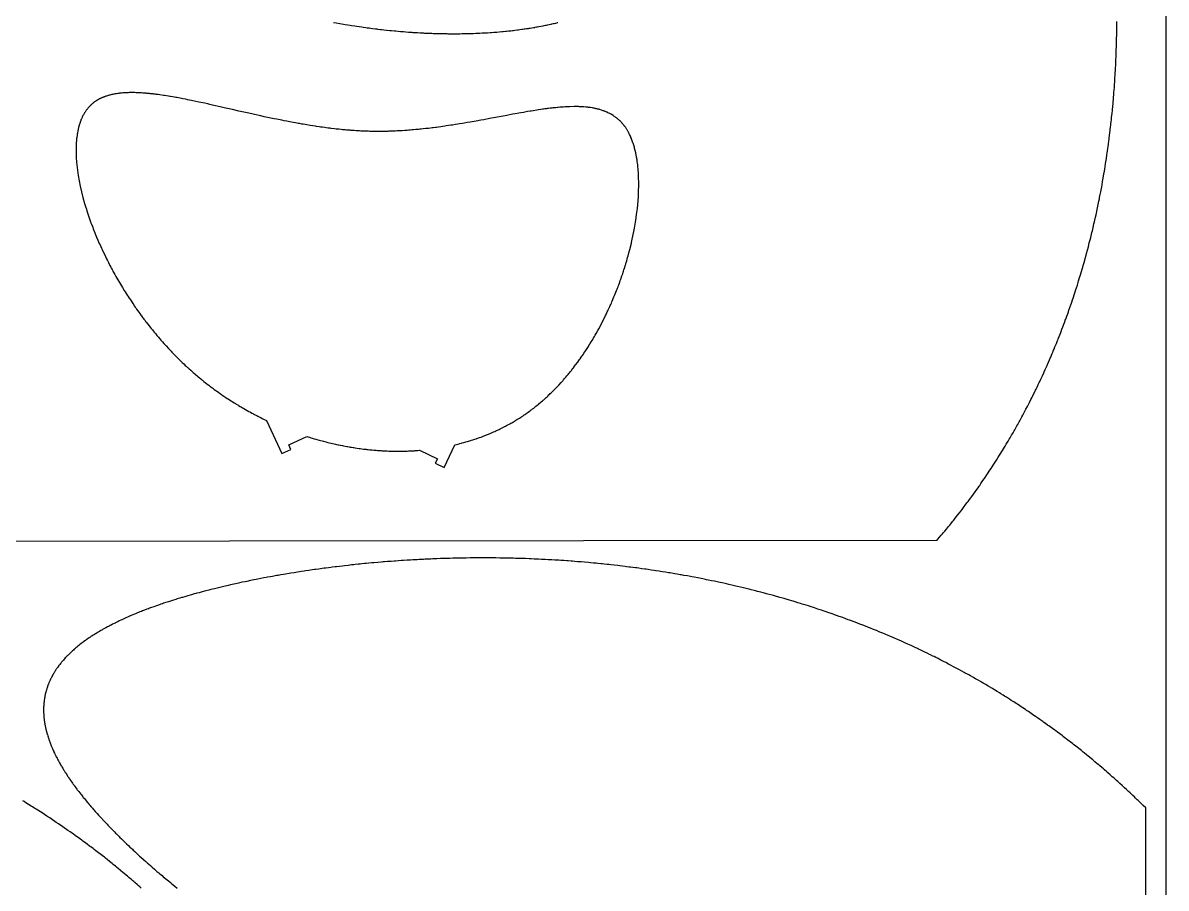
# Model space of a CAD drawing. Header units: metres. Extents: x 260 to 385, y -3 to 248.
# Drawn here: x 316.3 to 385.2, y 122.5 to 174.7 of the extents above; entities that cross this region are included whole.
import ezdxf

# ---------------------------------------------------------------- set-up
doc = ezdxf.new("R2010")
doc.units = ezdxf.units.M
doc.header["$MEASUREMENT"] = 0

msp = doc.modelspace()

# ---------------------------------------------------------------- linework, layer by layer
at = {"flags": 128}
for points in [[(385.210552, -2.443354), (385.210552, 247.556646), (260.210552, 247.556646), (260.210552, -2.443354), (385.210552, -2.443354)], [(348.52482, 174.703625), (348.473941, 174.690904), (348.372043, 174.66592), (348.295499, 174.647576), (348.244412, 174.635533), (348.142102, 174.611886), (348.090881, 174.60028), (347.988306, 174.577498), (347.885557, 174.55528), (347.816963, 174.540778), (347.771192, 174.531245), (347.679551, 174.512502), (347.619072, 174.50038), (347.497946, 174.476681), (347.376598, 174.453701), (347.295578, 174.438774), (347.241511, 174.428995), (347.133251, 174.409847), (347.111308, 174.406036), (347.057668, 174.396816), (346.950384, 174.378786), (346.843094, 174.361295), (346.771564, 174.349929), (346.723876, 174.342481), (346.628497, 174.327892), (346.550456, 174.316256), (346.498427, 174.308647), (346.394366, 174.293782), (346.342333, 174.286523), (346.238264, 174.272352), (346.134191, 174.258633), (346.064806, 174.249736), (345.926029, 174.232528), (345.847964, 174.223188), (345.795919, 174.217095), (345.691825, 174.205227), (345.639777, 174.199451), (345.535677, 174.188211), (345.431572, 174.177382), (345.362167, 174.170389), (345.223351, 174.156937), (345.145263, 174.149679), (344.989081, 174.135824), (344.83289, 174.122834), (344.728757, 174.114649), (344.659333, 174.109399), (344.52048, 174.099395), (344.442372, 174.094053), (344.286149, 174.08398), (344.129918, 174.074712), (344.02576, 174.068975), (343.956318, 174.065344), (343.817431, 174.058545), (343.739304, 174.054989), (343.583044, 174.048451), (343.426776, 174.04267), (343.322593, 174.039233), (343.253135, 174.037125), (343.114216, 174.033347), (343.036071, 174.031475), (342.879775, 174.028277), (342.723472, 174.025799), (342.619265, 174.024543), (342.549792, 174.023881), (342.410842, 174.022974), (342.33268, 174.022706), (342.176351, 174.022693), (342.020014, 174.023369), (341.915785, 174.0242), (341.846297, 174.024923), (341.707318, 174.026769), (341.629139, 174.028041), (341.472777, 174.031089), (341.316408, 174.034803), (341.212158, 174.037647), (341.142656, 174.039706), (341.003648, 174.044212), (340.925454, 174.046974), (340.76906, 174.052986), (340.612659, 174.059646), (340.508388, 174.064444), (340.438873, 174.067802), (340.299837, 174.074896), (340.221627, 174.079109), (340.065203, 174.08801), (339.908771, 174.097546), (339.80448, 174.104255), (339.734951, 174.108883), (339.595889, 174.118511), (339.517664, 174.124145), (339.361209, 174.135881), (339.204748, 174.148241), (339.100436, 174.156827), (339.030894, 174.162704), (338.891805, 174.174826), (338.754885, 174.187236), (338.663602, 174.195772), (338.481029, 174.213474), (338.38974, 174.22264), (338.207153, 174.2416), (338.024557, 174.261395), (337.902821, 174.275057), (337.821661, 174.28437), (337.659336, 174.30349), (337.615312, 174.308789), (337.522399, 174.320131), (337.336683, 174.343436), (337.15111, 174.367546), (337.027472, 174.384051), (336.945081, 174.395243), (336.780375, 174.418063), (336.702393, 174.429072), (336.546494, 174.451465), (336.390682, 174.474345), (336.286854, 174.489861), (336.286854, 174.489861), (336.079307, 174.521505), (336.001513, 174.533576), (335.845984, 174.558042), (335.69053, 174.582931), (335.586935, 174.599751), (335.379838, 174.63392), (335.147, 174.673171), (334.991855, 174.699796)], [(371.39283, 143.489121), (371.444558, 143.549226), (371.547614, 143.669675), (371.65014, 143.790445), (371.718197, 143.871136), (371.763437, 143.925008), (371.853605, 144.032942), (371.954546, 144.154669), (372.021547, 144.235996), (372.066085, 144.290293), (372.154849, 144.399073), (372.22115, 144.480823), (372.265222, 144.535401), (372.353055, 144.644743), (372.396817, 144.699508), (372.484032, 144.809223), (372.570835, 144.919187), (372.628475, 144.992634), (372.74321, 145.139858), (372.839451, 145.26442), (372.903324, 145.347634), (372.945779, 145.403187), (373.030382, 145.514478), (373.093568, 145.598108), (373.135564, 145.653937), (373.219253, 145.76578), (373.260945, 145.821794), (373.344025, 145.934004), (373.4267, 146.046458), (373.481593, 146.121563), (373.59084, 146.272097), (373.68246, 146.399447), (373.743257, 146.484517), (373.783662, 146.541307), (373.864173, 146.655067), (373.924293, 146.740546), (373.964247, 146.797608), (374.043857, 146.911912), (374.083511, 146.969154), (374.162521, 147.08382), (374.241133, 147.198726), (374.293319, 147.275464), (374.397161, 147.429259), (374.484228, 147.559356), (374.541994, 147.646255), (374.580381, 147.704262), (374.656858, 147.820456), (374.713956, 147.907758), (374.751898, 147.966034), (374.827486, 148.082764), (374.865132, 148.141219), (374.940128, 148.258306), (375.014731, 148.37563), (375.064248, 148.453979), (375.162758, 148.610991), (375.245333, 148.743797), (375.300108, 148.832501), (375.336502, 148.89171), (375.408997, 149.010307), (375.463112, 149.099408), (375.499067, 149.158883), (375.570684, 149.278009), (375.606346, 149.337661), (375.677378, 149.457139), (375.748022, 149.576853), (375.794901, 149.656792), (375.888143, 149.816983), (375.940288, 149.907273), (375.974931, 149.96754), (376.043925, 150.088248), (376.078277, 150.14869), (376.146691, 150.269748), (376.214718, 150.39104), (376.259855, 150.47203), (376.349615, 150.634322), (376.383098, 150.695288), (376.449775, 150.817394), (376.516067, 150.939733), (376.560047, 151.021421), (376.647496, 151.185107), (376.712635, 151.308141), (376.755847, 151.390293), (376.841761, 151.554905), (376.884462, 151.637365), (376.969354, 151.802593), (377.053566, 151.968232), (377.10933, 152.078885), (377.146339, 152.152755), (377.219953, 152.300738), (377.289334, 152.441504), (377.335321, 152.53551), (377.365859, 152.598253), (377.42665, 152.72391), (377.471994, 152.818304), (377.502105, 152.881304), (377.56204, 153.007478), (377.591866, 153.070651), (377.651231, 153.197168), (377.710217, 153.323914), (377.74933, 153.408538), (377.827051, 153.578093), (377.859637, 153.649745), (377.92445, 153.793267), (377.988784, 153.937078), (378.031407, 154.033113), (378.059704, 154.097207), (378.116014, 154.225567), (378.178911, 154.370246), (378.220577, 154.466858), (378.248236, 154.531338), (378.303271, 154.660468), (378.344299, 154.757465), (378.371533, 154.822202), (378.425719, 154.951845), (378.45267, 155.016752), (378.50629, 155.146738), (378.559532, 155.276951), (378.594818, 155.363886), (378.664888, 155.538061), (378.673157, 155.558753), (378.702169, 155.631582), (378.759796, 155.777335), (378.816897, 155.923212), (378.854673, 156.020533), (378.879728, 156.085444), (378.929528, 156.21534), (378.985061, 156.361591), (379.021794, 156.459159), (379.046155, 156.524235), (379.094571, 156.654461), (379.130615, 156.752193), (379.154517, 156.817379), (379.202017, 156.947822), (379.225615, 157.013079), (379.272507, 157.143666), (379.318997, 157.274349), (379.349767, 157.361524), (379.410772, 157.536001), (379.462226, 157.684899), (379.496242, 157.784233), (379.518793, 157.850485), (379.56359, 157.983062), (379.596923, 158.082558), (379.619018, 158.148919), (379.662908, 158.281712), (379.684701, 158.348144), (379.727988, 158.48108), (379.770875, 158.614111), (379.799244, 158.702851), (379.855451, 158.880458), (379.902327, 159.030443), (379.9333, 159.1305), (379.953824, 159.197234), (379.994578, 159.330772), (380.024884, 159.430987), (380.044966, 159.497826), (380.084835, 159.631574), (380.104623, 159.698483), (380.143905, 159.832371), (380.182797, 159.966351), (380.208509, 160.055723), (380.259416, 160.234589), (380.301833, 160.385634), (380.329839, 160.486396), (380.385202, 160.688073), (380.412559, 160.788989), (380.466627, 160.990975), (380.519835, 161.193164), (380.55483, 161.32807), (380.577949, 161.418058), (380.623683, 161.598153), (380.661747, 161.750233), (380.686857, 161.851683), (380.736443, 162.054733), (380.760919, 162.156334), (380.809239, 162.359685), (380.856717, 162.563236), (380.887903, 162.699047), (380.908487, 162.789637), (380.949161, 162.970935), (380.982966, 163.124027), (381.005244, 163.22615), (381.049176, 163.430544), (381.070831, 163.532814), (381.113522, 163.737503), (381.155387, 163.942388), (381.182841, 164.079086), (381.200941, 164.170267), (381.236654, 164.352743), (381.266285, 164.506827), (381.285783, 164.60961), (381.324169, 164.815322), (381.343057, 164.91825), (381.380223, 165.124252), (381.416579, 165.330446), (381.440367, 165.468015), (381.456026, 165.559776), (381.486867, 165.74341), (381.512395, 165.898469), (381.512395, 165.898469), (381.529162, 166.001901), (381.562095, 166.208908), (381.578261, 166.312484), (381.609994, 166.519776), (381.640928, 166.727259), (381.661108, 166.865685), (381.674365, 166.958017), (381.700408, 167.142791), (381.712101, 167.227288), (381.735096, 167.396376), (381.757569, 167.565588), (381.77226, 167.678464), (381.781926, 167.753746), (381.800948, 167.904383), (381.821856, 168.073967), (381.835506, 168.187091), (381.844478, 168.262537), (381.862114, 168.413504), (381.875072, 168.526792), (381.883582, 168.602348), (381.900297, 168.753533), (381.908501, 168.829162), (381.924602, 168.980493), (381.940295, 169.13192), (381.950531, 169.232925), (381.97046, 169.435065), (381.972599, 169.457214), (381.992815, 169.671307), (382.005832, 169.814013), (382.014305, 169.90914), (382.030764, 170.099372), (382.042681, 170.242025), (382.050423, 170.337117), (382.065423, 170.527278), (382.072681, 170.622346), (382.086714, 170.812461), (382.100107, 171.002544), (382.108681, 171.12925), (382.114239, 171.213712), (382.124979, 171.38262), (382.134528, 171.539856), (382.140653, 171.644669), (382.152328, 171.854268), (382.157878, 171.959053), (382.168404, 172.168597), (382.178168, 172.378103), (382.184256, 172.517754), (382.188127, 172.610846), (382.19542, 172.797008), (382.201111, 172.95406), (382.204669, 173.05875), (382.211222, 173.268103), (382.214217, 173.372766), (382.219646, 173.582065), (382.224329, 173.791328), (382.227037, 173.930817), (382.228658, 174.023801), (382.231462, 174.209747), (382.233373, 174.366618), (382.234416, 174.471187), (382.235948, 174.680299), (382.236437, 174.784842)], [(330.950566, 150.71009), (331.882132, 148.712341), (332.425917, 148.965912), (332.299131, 149.237804), (333.3867, 149.744946), (333.435882, 149.729255), (333.534323, 149.698282), (333.632868, 149.667853), (333.69862, 149.64787), (333.830253, 149.608632), (333.929086, 149.579842), (333.995024, 149.560953), (334.127014, 149.523908), (334.39142, 149.452754), (334.523819, 149.418651), (334.656337, 149.385532), (334.722638, 149.369342), (334.855319, 149.337705), (334.921696, 149.322258), (335.021306, 149.299553), (335.120964, 149.277406), (335.170811, 149.266542), (335.270536, 149.245236), (335.320413, 149.234793), (335.395248, 149.219392), (335.528335, 149.192793), (335.594899, 149.17987), (335.694769, 149.160956), (335.794663, 149.142606), (335.844618, 149.133644), (335.944542, 149.116144), (335.99451, 149.107608), (336.069468, 149.095069), (336.169422, 149.078848), (336.219402, 149.070951), (336.294374, 149.059374), (336.406835, 149.04261), (336.540119, 149.02368), (336.606758, 149.014597), (336.706709, 149.001451), (336.806647, 148.98888), (336.856611, 148.98281), (336.956524, 148.971104), (337.006473, 148.965467), (337.081386, 148.957283), (337.181247, 148.946877), (337.231166, 148.941891), (337.306031, 148.934685), (337.418292, 148.924488), (337.51804, 148.916043), (337.567898, 148.912038), (337.642665, 148.906305), (337.754767, 148.898322), (337.866805, 148.891079), (337.922799, 148.887736), (338.055452, 148.880554), (338.121739, 148.877354), (338.221116, 148.873046), (338.320425, 148.869327), (338.370054, 148.867689), (338.469256, 148.864857), (338.518829, 148.863663), (338.593152, 148.862149), (338.692178, 148.86065), (338.74166, 148.860124), (338.815842, 148.859612), (338.927021, 148.859474), (339.025748, 148.859984), (339.075076, 148.860463), (339.149021, 148.861463), (339.259832, 148.863593), (339.37051, 148.866482), (339.425798, 148.868212), (339.524, 148.871757), (339.573058, 148.873756), (339.64659, 148.877036), (339.756763, 148.882593), (339.866779, 148.888915), (339.921727, 148.892364), (340.031499, 148.899836), (340.086322, 148.903861), (340.168476, 148.910258), (341.256046, 148.403116), (341.12926, 148.131224), (341.673045, 147.877653), (342.308702, 149.240823), (342.508063, 149.288821), (342.607355, 149.313908), (342.706381, 149.339721), (342.755793, 149.352901), (342.854413, 149.379807), (342.903619, 149.393533), (342.977298, 149.414465), (343.075289, 149.443014), (343.124178, 149.457563), (343.197375, 149.47973), (343.270407, 149.50231), (343.306861, 149.513755), (343.403867, 149.544781), (343.452258, 149.560569), (343.5247, 149.584598), (343.59697, 149.609041), (343.63304, 149.621419), (343.705047, 149.646486), (343.740985, 149.659175), (343.794807, 149.678405), (343.890241, 149.71317), (343.937836, 149.730831), (344.009076, 149.75767), (344.080131, 149.784928), (344.115588, 149.798714), (344.186362, 149.8266), (344.221677, 149.840701), (344.27456, 149.862048), (344.344903, 149.890879), (344.380002, 149.905453), (344.432558, 149.92751), (344.511185, 149.96104), (344.604046, 150.001472), (344.650343, 150.021969), (344.719619, 150.053067), (344.788691, 150.084589), (344.82315, 150.100509), (344.891911, 150.132667), (344.926214, 150.148905), (344.977569, 150.173461), (345.045857, 150.206575), (345.079922, 150.223292), (345.130918, 150.248566), (345.207184, 150.286928), (345.274745, 150.321481), (345.308443, 150.338918), (345.358887, 150.365273), (345.434319, 150.405258), (345.509466, 150.445786), (345.546933, 150.466253), (345.635455, 150.515311), (345.679563, 150.540127), (345.745533, 150.57771), (345.811269, 150.615723), (345.84405, 150.634892), (345.909434, 150.673553), (345.942036, 150.693045), (345.990829, 150.722487), (346.055675, 150.762121), (346.088008, 150.7821), (346.136393, 150.812273), (346.208713, 150.857989), (346.272736, 150.899088), (346.304655, 150.9198), (346.352416, 150.951073), (346.423793, 150.998441), (346.49485, 151.046362), (346.530258, 151.070529), (346.593005, 151.113835), (346.624282, 151.135652), (346.671077, 151.168583), (346.740994, 151.218441), (346.81058, 151.268855), (346.845247, 151.29427), (346.91433, 151.345518), (346.948745, 151.371351), (347.000208, 151.410361), (347.068196, 151.462607), (347.113333, 151.497741), (347.143341, 151.521299), (347.203155, 151.568735), (347.24784, 151.604591), (347.277545, 151.628627), (347.336756, 151.677013), (347.36626, 151.701363), (347.425066, 151.750373), (347.483604, 151.799795), (347.522479, 151.832969), (347.599869, 151.899859), (347.64319, 151.937797), (347.671986, 151.963215), (347.729375, 152.014346), (347.757968, 152.040059), (347.814951, 152.091778), (347.871663, 152.143885), (347.90932, 152.178837), (347.984271, 152.249248), (348.012253, 152.275826), (348.068013, 152.329262), (348.123501, 152.38307), (348.160341, 152.419147), (348.233657, 152.491787), (348.288325, 152.54669), (348.324619, 152.58349), (348.396841, 152.657564), (348.432769, 152.694835), (348.50426, 152.769841), (348.575262, 152.845458), (348.715798, 152.998491), (348.754971, 153.041957), (348.781, 153.071036), (348.83285, 153.129439), (348.858672, 153.158761), (348.858672, 153.158761), (348.910107, 153.217644), (348.961266, 153.276844), (348.995218, 153.316484), (349.062752, 153.396178), (349.08795, 153.426204), (349.138137, 153.486483), (349.188047, 153.547063), (349.221165, 153.587615), (349.28703, 153.66911), (349.336103, 153.73057), (349.368663, 153.771703), (349.433411, 153.854346), (349.465599, 153.895854), (349.529601, 153.979239), (349.593104, 154.063108), (349.718612, 154.232266), (349.788331, 154.328228), (349.834458, 154.39252), (349.865053, 154.43552), (349.925866, 154.521848), (349.971146, 154.586877), (350.001175, 154.630363), (350.060856, 154.717649), (350.090507, 154.761447), (350.149432, 154.849349), (350.207851, 154.937649), (350.323172, 155.115416), (350.365894, 155.182468), (350.394217, 155.227285), (350.450483, 155.317191), (350.478424, 155.362278), (350.533927, 155.452714), (350.588919, 155.543494), (350.697373, 155.726049), (350.724167, 155.771889), (350.777371, 155.863804), (350.830062, 155.956025), (350.933904, 156.14135), (350.985054, 156.234437), (351.085807, 156.421421), (351.184494, 156.609426), (351.37565, 156.988237), (351.401864, 157.041783), (351.453798, 157.149065), (351.505072, 157.256588), (351.538888, 157.328399), (351.561268, 157.376329), (351.605637, 157.472315), (351.654925, 157.580494), (351.687415, 157.652722), (351.708911, 157.70092), (351.751508, 157.797423), (351.783112, 157.86989), (351.804016, 157.918241), (351.845429, 158.015037), (351.865938, 158.063478), (351.90656, 158.160445), (351.946653, 158.257515), (352.025252, 158.451933), (352.068531, 158.561435), (352.097011, 158.634487), (352.115831, 158.683207), (352.153072, 158.780692), (352.180654, 158.853839), (352.198875, 158.902617), (352.234917, 159.000204), (352.252737, 159.049009), (352.287977, 159.14664), (352.322683, 159.244289), (352.390485, 159.439613), (352.415357, 159.512857), (352.43177, 159.561682), (352.464194, 159.65932), (352.480203, 159.708131), (352.511818, 159.805728), (352.542894, 159.903289), (352.603423, 160.098265), (352.618217, 160.146973), (352.647399, 160.244338), (352.676038, 160.341627), (352.731685, 160.535949), (352.758693, 160.632965), (352.811071, 160.826662), (352.861263, 161.019861), (352.955067, 161.404491), (352.966174, 161.452384), (352.987974, 161.548035), (353.009224, 161.643498), (353.050065, 161.833828), (353.069656, 161.928678), (353.107175, 162.117707), (353.142472, 162.305787), (353.206379, 162.678826), (353.220959, 162.771388), (353.248438, 162.955614), (353.273671, 163.13859), (353.31738, 163.500521), (353.377618, 164.206431), (353.394063, 164.549341), (353.401336, 164.884843), (353.40152, 165.049649), (353.394955, 165.373035), (353.388196, 165.531482), (353.379112, 165.687677), (353.373697, 165.764908), (353.361116, 165.917598), (353.353949, 165.993039), (353.346197, 166.067867), (353.342102, 166.105049), (353.324253, 166.252199), (353.314448, 166.324815), (353.304055, 166.39678), (353.298637, 166.432515), (353.287361, 166.503488), (353.281501, 166.538723), (353.272435, 166.591258), (353.218467, 166.864879), (353.187926, 166.997429), (353.155007, 167.127049), (353.137654, 167.19074), (353.101158, 167.315841), (353.082014, 167.377235), (353.06227, 167.437846), (353.052174, 167.467856), (353.01029, 167.585897), (352.988447, 167.643704), (352.966003, 167.700691), (352.954555, 167.728874), (352.931207, 167.784615), (352.919307, 167.812171), (352.901174, 167.853108), (352.851157, 167.959924), (352.825242, 168.012034), (352.79872, 168.063267), (352.785232, 168.088553), (352.7578, 168.138456), (352.743856, 168.163072), (352.722656, 168.199573), (352.693856, 168.247446), (352.679228, 168.271039), (352.657, 168.305997), (352.634429, 168.340435), (352.623014, 168.357457), (352.597019, 168.395276), (352.579447, 168.420121), (352.567626, 168.436522), (352.543729, 168.468933), (352.525583, 168.492903), (352.513379, 168.508723), (352.488719, 168.539977), (352.476262, 168.555413), (352.451096, 168.585904), (352.425594, 168.61589), (352.408406, 168.635601), (352.373586, 168.674358), (352.35374, 168.695771), (352.340406, 168.709892), (352.313488, 168.737765), (352.299906, 168.751517), (352.272493, 168.778657), (352.244753, 168.805312), (352.226077, 168.822814), (352.18829, 168.857179), (352.173971, 168.869848), (352.145088, 168.894829), (352.115883, 168.919339), (352.096233, 168.935419), (352.056504, 168.966957), (352.026333, 168.990071), (352.006042, 169.005224), (351.965035, 169.034923), (351.94432, 169.049469), (351.902468, 169.077961), (351.860055, 169.105657), (351.77356, 169.158692), (351.748834, 169.173048), (351.732253, 169.182483), (351.69886, 169.201029), (351.682047, 169.210141), (351.648192, 169.228046), (351.614029, 169.245526), (351.591084, 169.256945), (351.544788, 169.279225), (351.527288, 169.28739), (351.49206, 169.303409), (351.45653, 169.319017), (351.432676, 169.329195), (351.384569, 169.349012), (351.34814, 169.363406), (351.323689, 169.37278), (351.27439, 169.391), (351.249544, 169.399848), (351.199458, 169.417023), (351.148851, 169.43351), (351.046083, 169.46445), (351.026584, 169.469952), (350.987371, 169.480678), (350.947871, 169.491034), (350.947871, 169.491034), (350.921378, 169.497733), (350.868011, 169.510645), (350.827655, 169.519908), (350.800593, 169.525883), (350.746094, 169.53736), (350.718657, 169.542863), (350.663409, 169.553403), (350.607666, 169.563327), (350.494702, 169.581355), (350.451836, 169.5875), (350.423107, 169.591412), (350.365285, 169.598797), (350.336194, 169.602273), (350.27765, 169.608793), (350.218627, 169.614746), (350.099157, 169.624975), (350.068994, 169.627189), (350.008317, 169.631209), (349.947173, 169.634693), (349.823494, 169.640083), (349.760965, 169.642002), (349.634537, 169.644324), (349.506303, 169.644672), (349.244497, 169.639674), (349.169598, 169.636949), (349.119361, 169.634821), (349.085735, 169.633265), (349.018159, 169.629828), (348.967197, 169.62697), (348.864555, 169.620545), (348.760963, 169.613196), (348.691378, 169.607795), (348.644757, 169.603975), (348.550964, 169.59582), (348.497885, 169.590935), (348.391037, 169.580538), (348.283278, 169.569324), (348.210937, 169.561407), (348.162488, 169.555936), (348.065062, 169.544542), (347.954622, 169.531022), (347.880508, 169.521606), (347.830883, 169.515154), (347.731121, 169.501841), (347.655854, 169.491507), (347.605464, 169.484454), (347.504183, 169.469968), (347.351016, 169.447318), (347.248082, 169.431629), (347.040271, 169.398911), (346.922252, 169.379763), (346.843129, 169.366715), (346.683826, 169.339974), (346.603652, 169.326295), (346.442273, 169.298355), (346.279533, 169.269687), (346.170295, 169.250198), (345.950058, 169.210393), (345.783363, 169.17988), (345.446161, 169.117408), (345.2186, 169.07487), (344.757074, 168.988264), (344.405516, 168.922501), (344.049499, 168.85655), (343.86987, 168.823645), (343.598458, 168.774538), (343.355268, 168.731274), (343.233006, 168.709823), (343.048797, 168.67792), (342.863626, 168.646396), (342.770686, 168.630793), (342.584111, 168.599943), (342.49048, 168.58471), (342.349613, 168.56212), (342.161018, 168.532521), (342.066394, 168.517961), (341.924059, 168.496441), (341.781252, 168.475326), (341.709674, 168.464927), (341.454253, 168.428867), (341.326013, 168.411401), (341.197428, 168.394334), (341.133009, 168.385955), (341.003918, 168.369517), (340.939249, 168.361462), (340.842093, 168.349591), (340.712269, 168.334168), (340.647238, 168.326634), (340.549546, 168.315563), (340.402683, 168.299486), (340.271817, 168.285745), (340.206273, 168.279074), (340.10782, 168.269324), (339.959837, 168.255286), (339.811498, 168.241977), (339.737198, 168.235603), (339.604898, 168.224744), (339.538648, 168.219547), (339.439151, 168.212046), (339.289634, 168.201473), (339.1398, 168.191735), (339.064766, 168.187188), (338.964604, 168.181464), (338.914473, 168.178749), (338.839214, 168.174864), (338.72619, 168.169463), (338.592029, 168.163736), (338.524866, 168.161152), (338.42402, 168.157632), (338.323055, 168.154544), (338.272528, 168.153165), (338.171389, 168.150739), (338.120778, 168.149695), (338.044808, 168.148342), (337.943419, 168.14694), (337.892685, 168.146413), (337.816533, 168.145844), (337.702197, 168.145492), (337.600458, 168.145692), (337.549552, 168.145975), (337.473146, 168.146632), (337.358438, 168.148145), (337.243613, 168.1503), (337.186158, 168.151621), (337.099924, 168.15391), (337.042401, 168.155639), (336.927277, 168.15958), (336.869678, 168.161789), (336.754409, 168.166678), (336.639051, 168.172187), (336.562099, 168.1762), (336.510777, 168.179024), (336.408089, 168.185027), (336.350302, 168.18861), (336.234677, 168.196212), (336.118988, 168.20439), (336.04183, 168.210158), (335.990378, 168.214141), (335.887444, 168.222435), (335.771601, 168.232282), (335.694349, 168.239146), (335.642839, 168.243852), (335.539799, 168.253576), (335.462505, 168.261137), (335.307885, 168.276937), (335.153236, 168.293621), (335.050127, 168.305224), (334.843903, 168.329548), (334.785906, 168.336652), (334.669918, 168.351199), (334.553945, 168.36619), (334.476642, 168.376425), (334.32207, 168.39746), (334.206178, 168.413721), (334.128939, 168.424787), (333.974518, 168.447444), (333.89734, 168.459031), (333.743058, 168.482704), (333.588887, 168.507025), (333.486174, 168.523587), (333.28093, 168.557518), (333.165597, 168.577059), (333.088758, 168.590262), (332.935209, 168.617077), (332.858503, 168.630683), (332.705233, 168.658277), (332.552167, 168.686362), (332.450242, 168.705347), (332.2467, 168.743911), (332.170482, 168.758569), (332.018236, 168.788187), (331.866256, 168.818192), (331.765091, 168.838397), (331.563148, 168.879264), (331.412048, 168.910286), (331.311492, 168.931131), (331.110823, 168.973184), (331.010719, 168.994377), (330.810992, 169.037065), (330.611934, 169.080106), (330.215953, 169.167031), (330.068237, 169.199846), (329.774153, 169.265701), (329.481961, 169.3317), (329.288271, 169.375687), (328.90369, 169.463385), (328.397105, 169.579092), (328.146641, 169.636125), (327.774697, 169.720284), (327.529349, 169.77527), (327.407488, 169.802378), (327.225742, 169.842513), (326.985414, 169.894957), (326.866129, 169.920683), (326.688328, 169.958607), (326.511907, 169.995684), (326.424224, 170.013887), (326.192162, 170.061273), (326.192162, 170.061273), (326.077108, 170.084305), (325.905776, 170.117981), (325.735972, 170.15056), (325.651653, 170.166422), (325.539841, 170.18711), (325.484201, 170.197253), (325.401077, 170.21221), (325.277154, 170.234051), (325.167779, 170.25285), (325.11337, 170.262028), (325.032107, 170.27551), (324.911011, 170.295082), (324.790884, 170.313851), (324.731189, 170.322927), (324.520956, 170.35348), (324.417038, 170.367723), (324.313932, 170.381254), (324.262686, 170.387748), (324.160815, 170.400182), (324.110193, 170.406117), (324.034653, 170.414664), (323.934677, 170.425383), (323.88501, 170.430447), (323.810914, 170.437669), (323.737308, 170.444436), (323.700689, 170.447647), (323.603647, 170.455637), (323.555459, 170.459316), (323.483598, 170.464435), (323.412244, 170.469068), (323.376758, 170.471199), (323.306174, 170.475089), (323.271075, 170.476846), (323.218672, 170.479243), (323.126237, 170.482791), (323.080372, 170.484218), (323.012017, 170.48592), (322.944197, 170.487088), (322.910489, 170.487471), (322.84348, 170.487827), (322.81018, 170.487799), (322.760486, 170.487498), (322.694711, 170.486606), (322.662031, 170.485949), (322.613272, 170.484695), (322.540724, 170.482209), (322.371624, 170.473352), (322.288604, 170.467331), (322.206616, 170.460225), (322.166013, 170.456261), (322.085592, 170.447498), (322.045778, 170.442696), (321.986554, 170.434961), (321.908525, 170.423643), (321.869915, 170.41755), (321.812507, 170.407861), (321.755713, 170.397507), (321.727548, 170.392078), (321.653198, 170.376774), (321.61644, 170.368667), (321.561825, 170.35593), (321.507843, 170.342498), (321.481091, 170.335518), (321.428064, 170.321028), (321.401791, 170.313517), (321.362685, 170.301912), (321.294062, 170.280278), (321.260185, 170.268974), (321.226599, 170.257343), (321.209916, 170.251404), (321.17677, 170.239279), (321.160307, 170.233092), (321.135751, 170.223655), (321.103269, 170.21078), (321.087139, 170.204216), (321.063084, 170.194212), (321.027316, 170.178847), (320.995842, 170.164827), (320.980217, 170.157688), (320.956922, 170.146818), (320.922299, 170.130147), (320.88806, 170.113035), (320.871086, 170.104313), (320.811519, 170.072397), (320.782197, 170.055905), (320.753185, 170.039056), (320.738796, 170.030496), (320.710251, 170.013105), (320.696096, 170.004274), (320.67501, 169.990856), (320.647171, 169.972645), (320.633369, 169.963402), (320.612815, 169.949364), (320.582319, 169.927917), (320.555549, 169.908456), (320.542284, 169.898585), (320.522537, 169.883603), (320.493255, 169.860732), (320.464381, 169.837379), (320.450097, 169.825522), (320.424958, 169.804144), (320.41251, 169.79331), (320.393992, 169.776878), (320.36656, 169.751822), (320.339544, 169.726272), (320.326192, 169.71331), (320.299803, 169.687014), (320.286766, 169.673679), (320.267408, 169.65344), (320.248288, 169.632917), (320.235672, 169.619079), (320.210758, 169.591026), (320.198459, 169.576813), (320.174175, 169.548015), (320.150312, 169.518723), (320.134636, 169.498923), (320.103842, 169.458672), (320.092485, 169.443355), (320.070086, 169.41236), (320.048103, 169.380884), (320.03368, 169.359635), (320.005386, 169.316504), (319.98465, 169.283606), (319.971056, 169.261414), (319.94442, 169.216408), (319.931377, 169.193596), (319.90584, 169.147359), (319.881035, 169.100311), (319.833613, 169.003808), (319.825045, 168.98536), (319.808216, 168.948131), (319.791794, 168.910463), (319.781073, 168.885107), (319.760172, 168.833816), (319.744969, 168.794844), (319.73506, 168.768625), (319.715779, 168.715618), (319.706408, 168.688833), (319.688203, 168.634702), (319.670714, 168.57983), (319.637874, 168.467892), (319.626293, 168.42517), (319.618793, 168.396465), (319.604326, 168.338523), (319.597357, 168.309287), (319.583949, 168.250291), (319.571245, 168.190602), (319.547945, 168.069171), (319.542558, 168.038391), (319.532307, 167.976329), (319.522754, 167.913606), (319.505733, 167.7862), (319.498261, 167.721532), (319.48539, 167.590301), (319.475269, 167.45659), (319.463227, 167.181949), (319.46218, 167.129411), (319.461694, 167.094206), (319.461228, 167.02337), (319.461248, 166.987741), (319.461793, 166.916065), (319.46301, 166.843836), (319.467455, 166.697751), (319.468983, 166.660896), (319.47254, 166.586791), (319.476761, 166.512165), (319.487193, 166.361381), (319.493399, 166.285236), (319.507786, 166.131476), (319.524794, 165.975803), (319.566622, 165.658938), (319.591417, 165.497859), (319.648702, 165.170687), (319.716165, 164.837204), (319.881212, 164.153093), (319.978592, 163.803361), (320.030951, 163.626771), (320.085739, 163.449108), (320.114041, 163.35989), (320.233254, 163.000616), (320.296444, 162.819634), (320.362005, 162.637829), (320.395671, 162.546635), (320.464765, 162.363702), (320.500191, 162.271975), (320.5362, 162.180086), (320.554422, 162.134082), (320.705414, 161.764744), (320.784364, 161.579297), (320.865599, 161.393405), (320.907069, 161.30031), (320.991707, 161.113856), (321.034873, 161.020511), (321.078599, 160.927097), (321.100673, 160.880366), (321.190363, 160.693306), (321.236043, 160.599705), (321.282278, 160.506066), (321.282278, 160.506066), (321.305603, 160.459235), (321.352666, 160.365553), (321.376404, 160.318704), (321.412269, 160.248423), (321.509416, 160.060983), (321.558808, 159.967264), (321.608744, 159.873554), (321.633915, 159.826704), (321.684664, 159.733022), (321.71024, 159.68619), (321.748858, 159.615958), (321.800819, 159.522346), (321.827, 159.475555), (321.866523, 159.405392), (321.92637, 159.300202), (322.144603, 158.92687), (322.256881, 158.7407), (322.37125, 158.554936), (322.429214, 158.462223), (322.546695, 158.277172), (322.606209, 158.184848), (322.666236, 158.092666), (322.696441, 158.046632), (322.818537, 157.862886), (322.880347, 157.771262), (322.942663, 157.679812), (322.97401, 157.634155), (323.037082, 157.542981), (323.068807, 157.497465), (323.116628, 157.429284), (323.245524, 157.248028), (323.310719, 157.15772), (323.376408, 157.067633), (323.409438, 157.022675), (323.475867, 156.932935), (323.509265, 156.888154), (323.559593, 156.821097), (323.627125, 156.731905), (323.661074, 156.687405), (323.712226, 156.620775), (323.789465, 156.521111), (323.928289, 156.344785), (323.998422, 156.257048), (324.069035, 156.169604), (324.10452, 156.125993), (324.175848, 156.039001), (324.211691, 155.995621), (324.265676, 155.930699), (324.338071, 155.844415), (324.374445, 155.801395), (324.429226, 155.737019), (324.511893, 155.64081), (324.585872, 155.555655), (324.623037, 155.513208), (324.679001, 155.449703), (324.763437, 155.354826), (324.848457, 155.260412), (324.891186, 155.213381), (325.044287, 155.047141), (325.121522, 154.964605), (325.199213, 154.882469), (325.238228, 154.841552), (325.316597, 154.760028), (325.35595, 154.719421), (325.415192, 154.658709), (325.494573, 154.578131), (325.534431, 154.538004), (325.594427, 154.478018), (325.684891, 154.388505), (325.765775, 154.309415), (325.806382, 154.270041), (325.8675, 154.211194), (325.95964, 154.123416), (326.052334, 154.036236), (326.098888, 153.992874), (326.181991, 153.916164), (326.223706, 153.877993), (326.28648, 153.820968), (326.381096, 153.73596), (326.476256, 153.651595), (326.524039, 153.609656), (326.62001, 153.526274), (326.668198, 153.484833), (326.740732, 153.422986), (326.788354, 153.382727), (326.883981, 153.3027), (326.980116, 153.22333), (327.044485, 153.170784), (327.08752, 153.135915), (327.173883, 153.066571), (327.271503, 152.989184), (327.336852, 152.937961), (327.380536, 152.903977), (327.468187, 152.836403), (327.53417, 152.786068), (327.578274, 152.752677), (327.666757, 152.68629), (327.711135, 152.653296), (327.800162, 152.587704), (327.889545, 152.522643), (327.94933, 152.479565), (327.989274, 152.450978), (328.069366, 152.39412), (328.171124, 152.322765), (328.239201, 152.275571), (328.284692, 152.244276), (328.375923, 152.182089), (328.444564, 152.135803), (328.490427, 152.105113), (328.582396, 152.044139), (328.628502, 152.013854), (328.720952, 151.953692), (328.813716, 151.894071), (328.875733, 151.854626), (328.917153, 151.828464), (329.000175, 151.776462), (329.070411, 151.73292), (329.117328, 151.704063), (329.211386, 151.64676), (329.258525, 151.618314), (329.353021, 151.561833), (329.447804, 151.505902), (329.51115, 151.468921), (329.55345, 151.444402), (329.638215, 151.395693), (329.685991, 151.368487), (329.781746, 151.314488), (329.87777, 151.261045), (329.941933, 151.225724), (329.984773, 151.202315), (330.070607, 151.155826), (330.167411, 151.104053), (330.232088, 151.069848), (330.275267, 151.047183), (330.361771, 151.002186), (330.426776, 150.968728), (330.470172, 150.946562), (330.557106, 150.902563), (330.600643, 150.880731), (330.687854, 150.8374), (330.775247, 150.794516), (330.950566, 150.71009)], [(307.367341, 143.436646), (371.39283, 143.489121)], [(383.977416, 127.336741), (383.826324, 127.485422), (383.750586, 127.55949), (383.63674, 127.67025), (383.522607, 127.780601), (383.465433, 127.835623), (383.350869, 127.945358), (383.293479, 128.000073), (383.20726, 128.081952), (383.092049, 128.190765), (383.034336, 128.245018), (382.947631, 128.326204), (382.817271, 128.447552), (382.701089, 128.55498), (382.64289, 128.60854), (382.555457, 128.688688), (382.424004, 128.808477), (382.292187, 128.927746), (382.226141, 128.987185), (382.108502, 129.092534), (382.049575, 129.145055), (381.961048, 129.223643), (381.827954, 129.341091), (381.694496, 129.458018), (381.62763, 129.516287), (381.493623, 129.632434), (381.426484, 129.690312), (381.325602, 129.776885), (381.205774, 129.87911), (381.145751, 129.930069), (381.055582, 130.006313), (380.920023, 130.120246), (380.7841, 130.233657), (380.716001, 130.290167), (380.579529, 130.402797), (380.511156, 130.458916), (380.408426, 130.542851), (380.271132, 130.654308), (380.202348, 130.70984), (380.099, 130.792895), (379.943594, 130.916927), (379.839732, 130.999249), (379.770377, 131.053967), (379.631393, 131.163012), (379.561763, 131.217339), (379.42223, 131.325601), (379.282332, 131.433342), (379.188863, 131.50488), (379.12646, 131.552443), (379.001438, 131.64726), (378.930986, 131.700414), (378.789808, 131.80633), (378.648264, 131.911724), (378.553699, 131.981697), (378.490565, 132.028218), (378.36408, 132.120949), (378.22144, 132.224779), (378.126144, 132.293709), (378.062522, 132.339534), (377.935063, 132.430875), (377.839279, 132.49911), (377.775333, 132.544472), (377.647224, 132.634886), (377.583062, 132.679938), (377.454519, 132.769734), (377.325689, 132.859118), (377.239641, 132.918478), (377.06716, 133.03665), (376.902964, 133.148143), (376.793242, 133.222105), (376.719981, 133.27125), (376.573183, 133.36915), (376.462845, 133.442233), (376.389172, 133.490792), (376.241552, 133.587518), (376.167606, 133.635687), (376.019438, 133.731632), (375.870905, 133.827056), (375.77168, 133.890383), (375.70544, 133.932472), (375.572744, 134.016342), (375.460557, 134.086786), (375.385651, 134.133587), (375.235566, 134.226797), (375.160387, 134.273207), (375.009755, 134.365636), (374.858757, 134.457545), (374.757889, 134.518528), (374.690554, 134.559054), (374.555667, 134.639799), (374.479666, 134.685038), (374.327392, 134.775124), (374.174752, 134.86469), (374.072789, 134.924111), (374.004724, 134.963597), (373.868378, 135.04226), (373.714644, 135.130264), (373.611951, 135.188645), (373.5434, 135.227436), (373.406081, 135.304712), (373.302902, 135.362399), (373.234027, 135.400728), (373.096059, 135.477079), (373.026967, 135.5151), (372.888568, 135.590834), (372.74988, 135.666157), (372.657262, 135.716145), (372.471641, 135.815571), (372.395325, 135.856158), (372.242435, 135.936964), (372.0892, 136.017278), (371.986852, 136.070547), (371.918535, 136.105938), (371.781696, 136.17643), (371.627426, 136.255268), (371.524389, 136.307554), (371.455612, 136.342289), (371.317854, 136.411469), (371.214356, 136.463099), (371.145273, 136.497398), (371.006902, 136.565704), (370.937615, 136.599711), (370.798835, 136.667434), (370.659784, 136.734769), (370.566931, 136.779443), (370.380863, 136.868273), (370.277605, 136.917172), (370.208726, 136.949635), (370.070867, 137.014232), (370.001889, 137.046367), (369.863834, 137.11031), (369.725649, 137.173818), (369.633454, 137.215916), (369.448889, 137.299535), (369.379618, 137.330694), (369.240979, 137.39269), (369.102211, 137.454256), (369.009628, 137.495062), (368.82429, 137.576105), (368.685138, 137.63639), (368.592299, 137.676344), (368.406452, 137.755687), (368.313444, 137.795077), (368.127259, 137.873294), (367.94085, 137.950766), (367.816453, 138.002), (367.733467, 138.035972), (367.567364, 138.103479), (367.382006, 138.17804), (367.258314, 138.227346), (367.175799, 138.260039), (367.010641, 138.324998), (366.886661, 138.373346), (366.803955, 138.405401), (366.638416, 138.469087), (366.555583, 138.500719), (366.38979, 138.563562), (366.22383, 138.625845), (366.113097, 138.667056), (366.039233, 138.694393), (365.891407, 138.748736), (365.704127, 138.816886), (365.579156, 138.86193), (365.495791, 138.891787), (365.328936, 138.951087), (365.203687, 138.995202), (365.120136, 139.02444), (364.952911, 139.082506), (364.869237, 139.111334), (364.701767, 139.168581), (364.534134, 139.225285), (364.422288, 139.262786), (364.347684, 139.287654), (364.19838, 139.337068), (364.009234, 139.398998), (363.883023, 139.439906), (363.798832, 139.467011), (363.630331, 139.52082), (363.503849, 139.560825), (363.419478, 139.587329), (363.250617, 139.639938), (363.166126, 139.666043), (362.997026, 139.717857), (362.827768, 139.769142), (362.714841, 139.803039), (362.639518, 139.825507), (362.488777, 139.870132), (362.297818, 139.926016), (362.170402, 139.962905), (362.085409, 139.987335), (361.915306, 140.035803), (361.787626, 140.071813), (361.702458, 140.095658), (361.532005, 140.142959), (361.44672, 140.166415), (361.276034, 140.212942), (361.105194, 140.258953), (360.991215, 140.289342), (360.915191, 140.309475), (360.915191, 140.309475), (360.763053, 140.349437), (360.570328, 140.399435), (360.441738, 140.432409), (360.355964, 140.454232), (360.1843, 140.497499), (360.055453, 140.529616), (359.969507, 140.550869), (359.797503, 140.592996), (359.711443, 140.613871), (359.539212, 140.655242), (359.36683, 140.696111), (359.251825, 140.723078), (359.175118, 140.740933), (359.021614, 140.776346), (358.827168, 140.8206), (358.697431, 140.849753), (358.610894, 140.869033), (358.437708, 140.90722), (358.30772, 140.935536), (358.221016, 140.954258), (358.047495, 140.991332), (357.960679, 141.009684), (357.786937, 141.046018), (357.613048, 141.081861), (357.497039, 141.105484), (357.419664, 141.121112), (357.264827, 141.152077), (357.161676, 141.172478), (356.955222, 141.212769), (356.748562, 141.252377), (356.610676, 141.278404), (356.518701, 141.295588), (356.334632, 141.329553), (356.127361, 141.367123), (355.989068, 141.391793), (355.896823, 141.408073), (355.712212, 141.440234), (355.573649, 141.464005), (355.481225, 141.479686), (355.296255, 141.51065), (355.203711, 141.525933), (355.018504, 141.556103), (354.833139, 141.585743), (354.709474, 141.60521), (354.626992, 141.618058), (354.461934, 141.643442), (354.434, 141.647695), (354.340889, 141.661781), (354.154675, 141.68954), (353.968471, 141.716748), (353.844341, 141.734582), (353.761591, 141.746336), (353.596096, 141.769521), (353.409925, 141.795091), (353.285817, 141.811836), (353.20308, 141.822867), (353.037614, 141.844607), (352.91352, 141.860634), (352.830794, 141.871186), (352.665346, 141.891973), (352.582626, 141.902208), (352.417191, 141.922363), (352.251765, 141.942099), (352.141485, 141.955025), (351.920936, 141.98032), (351.722455, 142.002456), (351.590141, 142.016882), (351.501934, 142.026353), (351.325528, 142.044945), (351.19323, 142.058581), (351.105033, 142.067527), (350.928648, 142.08507), (350.840458, 142.093668), (350.664086, 142.110517), (350.487724, 142.126905), (350.370154, 142.137575), (350.135025, 142.158303), (349.936648, 142.175162), (349.804403, 142.186081), (349.716243, 142.193218), (349.539929, 142.207153), (349.407699, 142.217307), (349.319548, 142.223936), (349.143254, 142.236855), (349.05511, 142.243146), (348.878829, 142.255392), (348.702557, 142.26719), (348.585047, 142.274807), (348.350039, 142.289449), (348.151764, 142.301189), (348.019586, 142.308704), (347.93147, 142.313576), (347.755245, 142.32299), (347.623082, 142.329761), (347.534976, 142.334138), (347.358771, 142.342563), (347.270671, 142.346611), (347.094479, 142.354378), (346.918295, 142.36171), (346.800844, 142.366356), (346.565953, 142.375068), (346.367776, 142.381819), (346.235663, 142.386015), (346.147591, 142.388678), (345.971453, 142.39368), (345.839356, 142.397148), (345.751293, 142.399326), (345.575174, 142.40336), (345.487118, 142.405215), (345.311012, 142.408605), (345.134915, 142.411567), (345.017521, 142.413304), (344.782745, 142.416209), (344.584664, 142.418072), (344.452616, 142.419014), (344.364587, 142.41951), (344.188534, 142.420183), (344.056501, 142.420409), (343.968481, 142.420427), (343.792447, 142.420146), (343.704434, 142.419847), (343.528413, 142.418931), (343.3524, 142.417593), (343.235063, 142.416467), (343.0004, 142.413652), (342.802414, 142.410695), (342.67043, 142.408427), (342.582443, 142.406784), (342.406475, 142.403183), (342.274504, 142.400206), (342.186527, 142.39809), (342.010577, 142.393542), (341.922606, 142.391111), (341.746669, 142.385934), (341.570741, 142.380337), (341.453459, 142.376373), (341.218908, 142.367885), (340.984372, 142.358652), (340.867109, 142.353756), (340.691222, 142.346062), (340.515343, 142.337948), (340.427407, 142.333733), (340.251541, 142.32499), (340.163611, 142.32046), (340.03172, 142.313469), (339.855872, 142.303779), (339.767951, 142.298777), (339.636074, 142.291076), (339.438267, 142.279081), (339.203843, 142.264174), (339.086636, 142.256439), (338.910833, 142.244485), (338.735039, 142.232109), (338.647145, 142.225762), (338.471362, 142.212749), (338.383475, 142.206084), (338.251647, 142.195888), (338.075884, 142.18192), (337.988005, 142.174776), (337.856191, 142.163861), (337.65848, 142.147039), (337.424169, 142.126401), (337.307019, 142.115796), (337.131301, 142.099531), (336.955592, 142.082836), (336.86774, 142.074326), (336.692044, 142.056983), (336.604199, 142.048148), (336.472435, 142.034693), (336.296758, 142.016373), (336.208923, 142.007049), (336.077174, 141.992859), (335.879559, 141.971111), (335.645364, 141.944617), (335.528272, 141.931076), (335.352642, 141.910396), (335.17702, 141.88927), (335.089212, 141.878541), (334.913604, 141.856745), (334.825803, 141.845679), (334.694106, 141.828868), (334.518517, 141.806059), (334.430726, 141.794485), (334.299044, 141.77691), (334.10153, 141.750066), (333.925972, 141.725718), (333.838197, 141.713371), (333.706537, 141.694634), (333.509058, 141.666039), (333.311591, 141.636852), (333.212862, 141.622035), (333.03735, 141.595326), (332.949598, 141.581793), (332.817974, 141.56127), (332.620548, 141.52998), (332.423134, 141.49808), (332.324432, 141.481899), (332.097794, 141.444156), (332.097794, 141.444156), (331.984481, 141.424977), (331.814519, 141.395819), (331.644566, 141.36619), (331.559593, 141.351199), (331.389655, 141.320857), (331.304689, 141.305506), (331.177245, 141.282254), (331.007328, 141.250826), (330.922373, 141.234929), (330.794945, 141.210852), (330.603814, 141.174215), (330.417565, 141.137902), (330.324502, 141.119529), (330.184985, 141.091696), (329.975885, 141.049328), (329.766999, 141.00621), (329.662638, 140.984367), (329.488143, 140.947393), (329.400953, 140.928704), (329.270242, 140.900415), (329.07434, 140.857404), (328.878641, 140.813691), (328.780867, 140.791568), (328.636111, 140.758464), (328.563776, 140.741764), (328.455327, 140.716525), (328.292776, 140.678241), (328.130373, 140.639439), (328.049228, 140.619842), (327.887051, 140.58025), (327.80602, 140.560254), (327.684546, 140.530007), (327.538894, 140.493306), (327.466115, 140.474788), (327.293733, 140.430439), (327.207612, 140.408022), (327.078519, 140.374086), (326.885083, 140.322471), (326.756264, 140.287578), (326.691897, 140.269984), (326.5954, 140.243405), (326.424011, 140.195591), (326.338395, 140.171409), (326.210073, 140.134784), (326.081873, 140.09773), (326.01782, 140.079039), (325.889809, 140.041326), (325.825852, 140.022301), (325.729977, 139.99355), (325.559718, 139.941794), (325.474678, 139.9156), (325.347235, 139.875907), (325.219932, 139.835721), (325.156335, 139.81544), (325.02925, 139.774494), (324.965764, 139.753827), (324.870604, 139.722579), (324.743859, 139.680448), (324.680545, 139.659178), (324.585648, 139.627013), (324.443474, 139.578171), (324.317273, 139.534142), (324.254235, 139.511906), (324.15976, 139.478271), (324.018232, 139.427172), (323.89262, 139.381084), (323.829884, 139.3578), (323.735866, 139.322567), (323.595042, 139.269013), (323.470072, 139.220683), (323.407663, 139.196255), (323.314145, 139.159277), (323.220745, 139.12189), (323.174089, 139.10304), (323.045944, 139.050654), (322.981959, 139.024154), (322.886095, 138.984012), (322.79037, 138.943389), (322.74256, 138.922894), (322.729528, 138.917283), (322.613904, 138.867041), (322.556243, 138.841671), (322.469945, 138.803298), (322.383882, 138.764536), (322.34094, 138.745008), (322.259676, 138.707703), (322.219126, 138.688913), (322.158407, 138.660557), (322.067566, 138.617627), (321.977017, 138.574216), (321.931854, 138.552326), (321.851751, 138.513104), (321.811789, 138.493343), (321.751963, 138.463512), (321.662485, 138.418332), (321.573328, 138.372622), (321.528873, 138.349564), (321.450046, 138.308234), (321.410732, 138.287404), (321.351889, 138.255949), (321.263914, 138.208287), (321.176295, 138.160038), (321.132621, 138.135689), (321.055207, 138.092026), (321.016611, 138.070012), (320.958858, 138.036756), (320.872552, 137.98634), (320.786642, 137.935269), (320.743839, 137.909483), (320.667999, 137.86322), (320.630203, 137.839884), (320.573667, 137.804619), (320.489227, 137.751121), (320.405232, 137.696888), (320.363405, 137.66949), (320.289333, 137.620308), (320.252438, 137.595486), (320.197273, 137.557956), (320.142327, 137.520067), (320.114937, 137.500985), (320.060326, 137.462541), (320.033106, 137.443178), (319.992385, 137.413954), (319.920318, 137.361462), (319.884445, 137.334952), (319.830839, 137.294849), (319.777483, 137.254333), (319.750901, 137.233918), (319.69793, 137.192767), (319.671542, 137.172029), (319.632086, 137.140716), (319.579715, 137.098575), (319.553633, 137.077334), (319.51464, 137.045256), (319.456452, 136.996643), (319.41038, 136.957498), (319.387433, 136.937779), (319.353126, 136.908012), (319.301926, 136.862933), (319.251043, 136.817329), (319.225724, 136.794325), (319.220435, 136.789494), (319.166414, 136.739605), (319.139615, 136.714482), (319.099686, 136.67657), (319.060082, 136.638384), (319.040404, 136.619186), (319.001297, 136.58058), (318.981869, 136.56117), (318.952887, 136.531922), (318.910956, 136.488966), (318.890146, 136.467356), (318.859127, 136.434776), (318.813047, 136.385528), (318.767513, 136.335818), (318.744954, 136.310788), (318.700256, 136.260371), (318.67812, 136.234984), (318.645185, 136.196674), (318.606575, 136.150913), (318.587444, 136.127884), (318.55897, 136.093155), (318.516761, 136.040636), (318.475168, 135.987597), (318.454606, 135.96088), (318.413956, 135.907044), (318.393872, 135.879923), (318.364051, 135.838984), (318.336226, 135.800033), (318.322439, 135.780451), (318.301917, 135.750945), (318.271493, 135.706382), (318.241508, 135.661448), (318.226682, 135.638841), (318.197367, 135.59334), (318.182881, 135.570446), (318.161366, 135.535922), (318.157596, 135.529807), (318.132701, 135.488906), (318.120422, 135.468392), (318.102214, 135.437539), (318.075379, 135.391078), (318.049119, 135.344397), (318.036205, 135.320974), (318.010811, 135.273961), (317.998333, 135.250372), (317.979888, 135.214883), (317.955808, 135.167368), (317.943988, 135.143526), (317.926535, 135.107658), (317.90098, 135.053617), (317.876226, 134.999393), (317.864131, 134.972173), (317.846345, 134.931208), (317.828986, 134.890079), (317.820467, 134.869453), (317.803753, 134.828077), (317.795557, 134.807327), (317.795557, 134.807327), (317.783468, 134.776125), (317.767728, 134.734376), (317.760022, 134.713439), (317.748667, 134.681956), (317.732098, 134.634553), (317.713376, 134.578685), (317.704304, 134.550641), (317.691059, 134.508436), (317.678251, 134.466063), (317.672012, 134.444814), (317.659863, 134.402189), (317.653954, 134.380814), (317.645298, 134.348671), (317.634146, 134.305665), (317.628737, 134.284098), (317.620833, 134.251667), (317.60945, 134.20284), (317.599811, 134.159256), (317.59516, 134.137398), (317.588398, 134.104531), (317.578733, 134.055047), (317.569647, 134.005342), (317.565321, 133.980406), (317.564119, 133.97331), (317.555927, 133.92285), (317.550814, 133.889209), (317.54756, 133.866782), (317.541419, 133.821927), (317.537134, 133.788285), (317.534428, 133.765857), (317.529379, 133.721), (317.527034, 133.698572), (317.522703, 133.653714), (317.518845, 133.608856), (317.516534, 133.578949), (317.512536, 133.519136), (317.511097, 133.493901), (317.508655, 133.443432), (317.506793, 133.392961), (317.50587, 133.359313), (317.505396, 133.336881), (317.504785, 133.292015), (317.504631, 133.241541), (317.50484, 133.207891), (317.505117, 133.185457), (317.505999, 133.14059), (317.506947, 133.106938), (317.507715, 133.084504), (317.509574, 133.039634), (317.510664, 133.017199), (317.513165, 132.972328), (317.516091, 132.927456), (317.518275, 132.897542), (317.523202, 132.837711), (317.526475, 132.802215), (317.5288, 132.778551), (317.533793, 132.731222), (317.53646, 132.707557), (317.542134, 132.660227), (317.548257, 132.612896), (317.552587, 132.581341), (317.561839, 132.51823), (317.562928, 132.51113), (317.569153, 132.471742), (317.573462, 132.445537), (317.582456, 132.393253), (317.58714, 132.367173), (317.596874, 132.315137), (317.607092, 132.263262), (317.614168, 132.228768), (317.628943, 132.159988), (317.634463, 132.135295), (317.645815, 132.086012), (317.65758, 132.036868), (317.665649, 132.004181), (317.682322, 131.938986), (317.695286, 131.890243), (317.704145, 131.857821), (317.722373, 131.793146), (317.731739, 131.760894), (317.750968, 131.696554), (317.770848, 131.632433), (317.784456, 131.589805), (317.793684, 131.561438), (317.812509, 131.504828), (317.828769, 131.457189), (317.839798, 131.425493), (317.862305, 131.362252), (317.87378, 131.330706), (317.897167, 131.267759), (317.921128, 131.205005), (317.937415, 131.163273), (317.948411, 131.135499), (317.970729, 131.080058), (317.999588, 131.010097), (318.019203, 130.963582), (318.032444, 130.932627), (318.059316, 130.870848), (318.078841, 130.826791), (318.092001, 130.797468), (318.118663, 130.738936), (318.132163, 130.709727), (318.159498, 130.651421), (318.187271, 130.593261), (318.206028, 130.554568), (318.244109, 130.477372), (318.247303, 130.470977), (318.270858, 130.424177), (318.286688, 130.393073), (318.318649, 130.331093), (318.334777, 130.300215), (318.367325, 130.238679), (318.400253, 130.17743), (318.422411, 130.136755), (318.467214, 130.05577), (318.50434, 129.989866), (318.52932, 129.946103), (318.579818, 129.858985), (318.60533, 129.815625), (318.656868, 129.729294), (318.709076, 129.643469), (318.744243, 129.586527), (318.767845, 129.548685), (318.815419, 129.473281), (318.842393, 129.431027), (318.89679, 129.34686), (318.951775, 129.263138), (318.988749, 129.207563), (319.013537, 129.170619), (319.06344, 129.096977), (319.091699, 129.055696), (319.148613, 128.973434), (319.206048, 128.891566), (319.244619, 128.837201), (319.270456, 128.80105), (319.322421, 128.728969), (319.351819, 128.68855), (319.410968, 128.60798), (319.47058, 128.52776), (319.510573, 128.474471), (319.537345, 128.439028), (319.591148, 128.368339), (319.621562, 128.328689), (319.682708, 128.24963), (319.744269, 128.170885), (319.785535, 128.11856), (319.868597, 128.01431), (319.899924, 127.975351), (319.962864, 127.89765), (320.026177, 127.820232), (320.06859, 127.768775), (320.153894, 127.666221), (320.186044, 127.627886), (320.250603, 127.551411), (320.315501, 127.475192), (320.35895, 127.424519), (320.446283, 127.323501), (320.503902, 127.25744), (320.542447, 127.2135), (320.619851, 127.125857), (320.658707, 127.082153), (320.736722, 126.994972), (320.815132, 126.908091), (320.86762, 126.850333), (320.973099, 126.735197), (321.02952, 126.674105), (321.067235, 126.633454), (321.142907, 126.552334), (321.257009, 126.431105), (321.333466, 126.350579), (321.384608, 126.297025), (321.487295, 126.19022), (321.497131, 126.18004), (321.551842, 126.123568), (321.661593, 126.01107), (321.771775, 125.899154), (321.845463, 125.82486), (321.894691, 125.775469), (321.99339, 125.677015), (322.064649, 125.606394), (322.112246, 125.559435), (322.207653, 125.465806), (322.255462, 125.419135), (322.351289, 125.326074), (322.447389, 125.233382), (322.511605, 125.17179), (322.64039, 125.049082), (322.713034, 124.980333), (322.761544, 124.934608), (322.858753, 124.843415), (322.907451, 124.797946), (323.005033, 124.707257), (323.102858, 124.616898), (323.168209, 124.556839), (323.299225, 124.437147), (323.373103, 124.370065), (323.521245, 124.236424), (323.669892, 124.103465), (323.669892, 124.103465), (323.769265, 124.015198), (323.835634, 123.956516), (323.968657, 123.839536), (324.043647, 123.773957), (324.193975, 123.643271), (324.344761, 123.513204), (324.445536, 123.426831), (324.512828, 123.369397), (324.647672, 123.254879), (324.723671, 123.190665), (324.875989, 123.062668), (325.028725, 122.935237), (325.130778, 122.850592), (325.198914, 122.794298), (325.335423, 122.682031), (325.412347, 122.619067), (325.566488, 122.493535)], [(323.395376, 122.494271), (323.300791, 122.57926), (323.205952, 122.663901), (323.142587, 122.720138), (323.015524, 122.832157), (322.94386, 122.894906), (322.896009, 122.936635), (322.800124, 123.019845), (322.752092, 123.061328), (322.655851, 123.14405), (322.559374, 123.22645), (322.494928, 123.281207), (322.365728, 123.390302), (322.292876, 123.451425), (322.146792, 123.573152), (322.000209, 123.694195), (321.902212, 123.774515), (321.836761, 123.827897), (321.705572, 123.934269), (321.631612, 123.993876), (321.483336, 124.112603), (321.334591, 124.230688), (321.23517, 124.309059), (321.168776, 124.36115), (321.035717, 124.464964), (320.960714, 124.523144), (320.960714, 124.523144), (320.810372, 124.639044), (320.659586, 124.754335), (320.558817, 124.830862), (320.49153, 124.881731), (320.356698, 124.983119), (320.280705, 125.039945), (320.128399, 125.153157), (319.975669, 125.265787), (319.873614, 125.340554), (319.805474, 125.390257), (319.668947, 125.489325), (319.592007, 125.544854), (319.437819, 125.655489), (319.283221, 125.765565), (319.179929, 125.838639), (319.110969, 125.887219), (318.972808, 125.984051), (318.894954, 126.038329), (318.738946, 126.146475), (318.582541, 126.254078), (318.478051, 126.325512), (318.408294, 126.373002), (318.268547, 126.467663), (318.189803, 126.520724), (318.032024, 126.626445), (317.873856, 126.731635), (317.768195, 126.801467), (317.697659, 126.847891), (317.556359, 126.940426), (317.476743, 126.992295), (317.317225, 127.095637), (317.157324, 127.198455), (317.05051, 127.266709), (316.979206, 127.312082), (316.836373, 127.40252), (316.755897, 127.45321), (316.594659, 127.554198), (316.433039, 127.654665), (316.325081, 127.721353), (316.253015, 127.765683)], [(383.974169, 43.488353), (383.977416, 127.336741)]]:
    msp.add_lwpolyline(points, dxfattribs=at)

doc.saveas('drawing.dxf')
